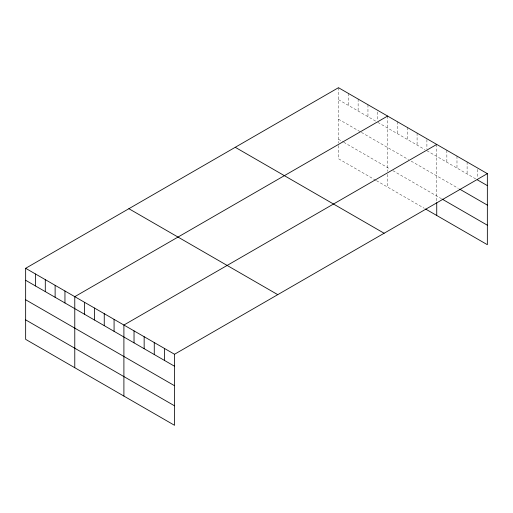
<?xml version="1.0" encoding="UTF-8"?>
<svg xmlns="http://www.w3.org/2000/svg" width="513" height="513" viewBox="0 0 513 513"><rect width="100%" height="100%" fill="white"/><g stroke="black" fill="none" stroke-linecap="round" stroke-linejoin="round"><path stroke-width="0.38" stroke-dasharray="2.56 1.92" d="M338.477 87.697L338.477 142.999M338.477 99.669L375.817 121.222M377.78 122.357L424.944 149.591M426.906 150.719L475.878 178.992M338.477 119.163L360.748 132.021M361.409 132.399L408.566 159.626M411.189 161.14L458.333 188.361M338.477 139.247L343.062 141.896M343.723 142.274L390.226 169.123M392.849 170.637L441.456 198.704M375.817 180.3L338.477 158.741L338.477 143.749M376.471 180.679L424.289 208.284M477.225 169.399L477.225 178.178M467.106 161.954L467.106 173.926M456.98 156.112L456.98 168.084M446.855 150.271L446.855 162.243M436.736 144.422L436.736 201.224M426.906 139.549L426.906 149.129M417.082 133.079L417.082 145.051M407.258 127.404L407.258 139.376M397.434 121.735L397.434 133.707M387.61 116.06L387.61 171.361M387.61 174.362L387.61 187.104M377.78 111.981L377.78 120.76M367.956 104.716L367.956 116.688M358.132 99.041L358.132 111.013M348.308 93.372L348.308 105.338"/><path stroke-width="0.77" d="M487.35 173.644L174.523 354.259L174.523 425.303L25.65 339.356L25.65 268.305L338.477 87.697L487.35 173.644L487.35 244.695L425.598 209.041M387.61 116.06L74.776 296.668L74.776 367.718M436.736 144.422L123.902 325.037L123.902 396.081M477.225 179.774L487.35 185.616M459.68 189.137L487.35 205.11M442.135 199.095L487.35 225.201M235.249 147.295L384.115 233.248M128.885 208.708L277.751 294.654M25.65 268.305L174.523 354.259M25.65 280.278L174.523 366.231M25.65 299.772L174.523 385.725M25.65 319.862L174.523 405.809M436.736 202.725L436.736 215.473M164.397 348.41L164.397 360.382M154.272 342.569L154.272 354.541M144.153 336.72L144.153 348.693M134.028 330.879L134.028 342.851M114.078 319.362L114.078 331.334M104.254 313.687L104.254 325.659M94.43 308.018L94.43 319.99M84.6 302.343L84.6 314.315M64.952 290.999L64.952 302.971M55.128 285.324L55.128 297.296M45.298 279.656L45.298 291.628M35.474 273.98L35.474 285.953"/></g></svg>
